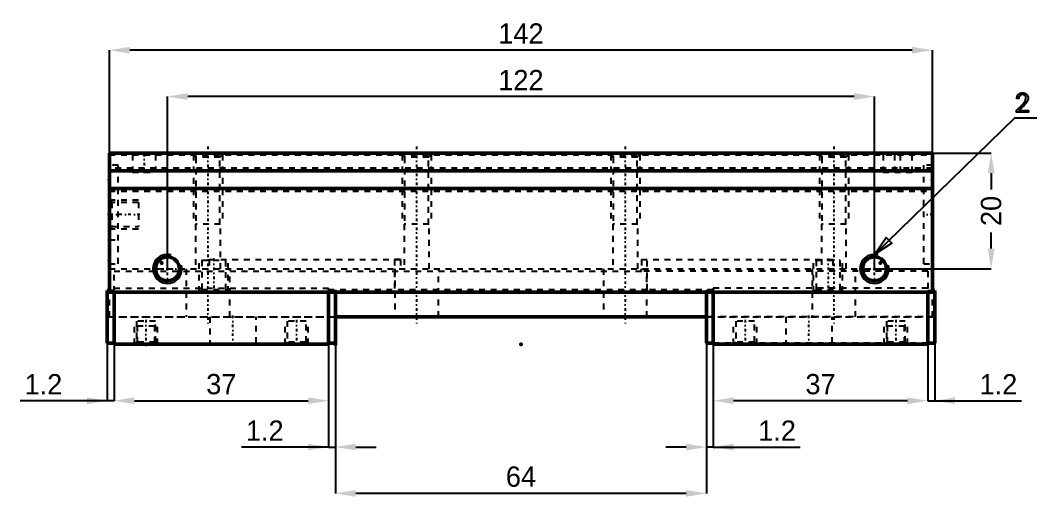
# Model space of a CAD drawing. Header units: millimetres. Extents: x 0 to 771, y 0 to 450.
# Drawn here: x 443 to 617.4, y 179.3 to 261.6 of the extents above; entities that cross this region are included whole.
import ezdxf

# ---------------------------------------------------------------- set-up
doc = ezdxf.new("R2010")
doc.units = ezdxf.units.MM
doc.linetypes.add('Center', pattern=[1.5, 0.45, -0.5, 0.05, -0.5])
doc.linetypes.add('Dashed', pattern=[2, 1, -1])
for name, color, linetype, lineweight in [('2d ConnectionPoints', 7, 'Continuous', 50), ('AM_0', 7, 'Continuous', 50), ('AM_5', 3, 'Continuous', 25), ('AM_7', 7, 'Center', 25), ('AM_9', 6, 'Dashed', 25)]:
    doc.layers.add(name, color=color, linetype=linetype, lineweight=lineweight)
doc.dimstyles.new('ISO-25', dxfattribs={"dimtxt": 2.5, "dimasz": 2.5, "dimexe": 1.25, "dimexo": 0.625, "dimtad": 1, "dimtxsty": 'Standard', "dimcen": 2.5, "dimadec": 0, "dimazin": 0, "dimtfac": 1, "dimtmove": 0, "dimatfit": 3, "dimfxl": 1, "dimarcsym": 0})

# ---------------------------------------------------------------- blocks, each defined once
blk = doc.blocks.new('10_MHF2_16D2_0__FINGER_1_0_in_MHF2_16D2_64_0___1400')
at = {"layer": 'AM_0'}
for p, q in [((561.44, 205.87), (561.44, 214.67)), ((562.64, 214.67), (562.64, 205.67)), ((599.64, 214.67), (599.64, 205.67)), ((600.44, 214.97), (600.84, 214.97)), ((600.84, 205.87), (600.84, 214.97)), ((562.64, 205.87), (561.44, 205.87)), ((599.64, 205.87), (600.84, 205.87)), ((599.64, 205.67), (562.64, 205.67))]:
    blk.add_line(p, q, dxfattribs=at)
at = {"layer": 'AM_5', "linetype": 'Dashed'}
for p, q in [((566.14, 205.67), (566.14, 209.67)), ((570.14, 205.67), (570.14, 209.67)), ((592.14, 205.67), (592.14, 209.67)), ((596.14, 205.67), (596.14, 209.67))]:
    blk.add_line(p, q, dxfattribs=at)
at = {"layer": 'AM_7'}
for p, q in [((568.14, 209.87), (568.14, 205.47)), ((579.14, 205.54), (579.14, 210.71)), ((594.14, 209.87), (594.14, 205.47))]:
    blk.add_line(p, q, dxfattribs=at)
at = {"layer": 'AM_9'}
for p, q in [((508.64, 220.27), (507.64, 220.27)), ((507.64, 220.27), (507.64, 215.07)), ((508.64, 220.27), (508.64, 218.27)), ((599.64, 218.27), (550.24, 218.27)), ((599.64, 218.27), (599.64, 214.67)), ((562.64, 215.07), (551.24, 215.07)), ((561.44, 215.07), (561.44, 214.67)), ((562.64, 214.97), (561.44, 214.97)), ((599.64, 215.37), (562.64, 215.37)), ((562.64, 215.37), (562.64, 214.67)), ((599.64, 214.97), (600.44, 214.97)), ((600.84, 210.37), (561.44, 210.37)), ((566.52, 209.67), (566.52, 206.05)), ((569.76, 209.67), (566.52, 209.67)), ((569.76, 206.05), (569.76, 209.67)), ((575.14, 210.37), (575.14, 205.87)), ((583.14, 205.87), (583.14, 210.37)), ((592.52, 209.67), (592.52, 206.05)), ((595.76, 209.67), (592.52, 209.67)), ((595.76, 206.05), (595.76, 209.67)), ((592.64, 208.87), (592.64, 205.87)), ((592.64, 208.87), (595.64, 208.87)), ((595.64, 205.87), (595.64, 208.87)), ((599.64, 205.87), (562.64, 205.87)), ((566.52, 206.05), (566.14, 205.67)), ((569.76, 206.05), (566.52, 206.05)), ((570.14, 205.67), (569.76, 206.05)), ((592.52, 206.05), (592.14, 205.67)), ((595.76, 206.05), (592.52, 206.05)), ((596.14, 205.67), (595.76, 206.05))]:
    blk.add_line(p, q, dxfattribs=at)
blk = doc.blocks.new('11_MHF2_16D2_0__FINGER_2_0_in_MHF2_16D2_64_0___1400')
at = {"layer": 'AM_0'}
for p, q in [((458.04, 214.97), (458.04, 205.87)), ((458.44, 214.97), (458.04, 214.97)), ((459.24, 205.67), (459.24, 214.67)), ((496.24, 205.67), (496.24, 214.67)), ((497.44, 214.67), (497.44, 205.87)), ((459.24, 205.87), (458.04, 205.87)), ((496.24, 205.87), (497.44, 205.87)), ((459.24, 205.67), (496.24, 205.67))]:
    blk.add_line(p, q, dxfattribs=at)
at = {"layer": 'AM_5', "linetype": 'Dashed'}
for p, q in [((462.74, 205.67), (462.74, 209.67)), ((466.74, 205.67), (466.74, 209.67)), ((488.74, 205.67), (488.74, 209.67)), ((492.74, 205.67), (492.74, 209.67))]:
    blk.add_line(p, q, dxfattribs=at)
at = {"layer": 'AM_7'}
for p, q in [((464.74, 209.87), (464.74, 205.47)), ((479.74, 205.54), (479.74, 210.71)), ((490.74, 209.87), (490.74, 205.47))]:
    blk.add_line(p, q, dxfattribs=at)
at = {"layer": 'AM_9'}
for p, q in [((551.24, 215.07), (551.24, 220.27)), ((459.24, 214.67), (459.24, 218.27)), ((459.24, 218.27), (550.24, 218.27)), ((550.24, 218.27), (550.24, 218.67)), ((459.24, 214.97), (458.44, 214.97)), ((459.24, 215.37), (496.24, 215.37)), ((496.24, 214.67), (496.24, 215.37)), ((551.24, 215.07), (496.24, 215.07)), ((496.24, 214.97), (497.44, 214.97)), ((497.44, 215.07), (497.44, 214.67)), ((458.04, 210.37), (497.44, 210.37)), ((466.36, 209.67), (463.12, 209.67)), ((463.12, 209.67), (463.12, 206.05)), ((466.36, 206.05), (466.36, 209.67)), ((475.74, 210.37), (475.74, 205.87)), ((483.74, 205.87), (483.74, 210.37)), ((492.36, 209.67), (489.12, 209.67)), ((489.12, 209.67), (489.12, 206.05)), ((492.36, 206.05), (492.36, 209.67)), ((463.24, 208.87), (466.24, 208.87)), ((463.24, 208.87), (463.24, 205.87)), ((466.24, 205.87), (466.24, 208.87)), ((459.24, 205.87), (496.24, 205.87)), ((463.12, 206.05), (462.74, 205.67)), ((466.36, 206.05), (463.12, 206.05)), ((466.74, 205.67), (466.36, 206.05)), ((489.12, 206.05), (488.74, 205.67)), ((492.36, 206.05), (489.12, 206.05)), ((492.74, 205.67), (492.36, 206.05))]:
    blk.add_line(p, q, dxfattribs=at)
blk = doc.blocks.new('12_MHF2_16D2_0__BODY_X_0_in_MHF2_16D2_64_0___1400')
at = {"layer": 'AM_0'}
for p, q in [((458.44, 214.67), (458.44, 238.67)), ((458.44, 238.67), (600.44, 238.67)), ((600.44, 214.67), (600.44, 238.67)), ((458.44, 235.57), (600.44, 235.57)), ((458.44, 232.57), (600.44, 232.57)), ((458.44, 214.67), (600.44, 214.67)), ((497.44, 210.37), (561.44, 210.37))]:
    blk.add_line(p, q, dxfattribs=at)
for centre in [(468.44, 218.67), (590.44, 218.67)]:
    blk.add_circle(centre, 2.07, dxfattribs=at)
at = {"layer": 'AM_5', "linetype": 'Dashed'}
for p, q in [((472.94, 238.37), (472.94, 226.37)), ((477.94, 238.37), (477.94, 226.37)), ((508.94, 238.37), (508.94, 226.37)), ((513.94, 238.37), (513.94, 226.37)), ((544.94, 238.37), (544.94, 226.37)), ((549.94, 238.37), (549.94, 226.37)), ((580.94, 238.37), (580.94, 226.37)), ((585.94, 238.37), (585.94, 226.37)), ((458.44, 230.57), (463.44, 230.57)), ((458.44, 225.57), (463.44, 225.57)), ((473.94, 214.67), (473.94, 220.17)), ((478.94, 214.67), (478.94, 220.17)), ((579.94, 214.67), (579.94, 220.17)), ((584.94, 214.67), (584.94, 220.17))]:
    blk.add_line(p, q, dxfattribs=at)
at = {"layer": 'AM_5'}
for centre in [(468.44, 218.67), (590.44, 218.67)]:
    blk.add_arc(centre, 2.5, 75, 15, dxfattribs=at)
at = {"layer": 'AM_7'}
for p, q in [((475.44, 239.77), (475.44, 208.97)), ((511.44, 239.77), (511.44, 208.97)), ((547.44, 239.77), (547.44, 208.97)), ((583.44, 239.77), (583.44, 208.97)), ((464.44, 238.52), (464.44, 235.22)), ((463.69, 228.07), (458.19, 228.07)), ((600.52, 228.07), (598.87, 228.07)), ((468.44, 216.05), (468.44, 221.3)), ((476.44, 220.45), (476.44, 214.4)), ((582.44, 220.45), (582.44, 214.4)), ((590.44, 216.05), (590.44, 221.3)), ((465.82, 218.67), (471.07, 218.67)), ((587.82, 218.67), (593.07, 218.67))]:
    blk.add_line(p, q, dxfattribs=at)
at = {"layer": 'AM_9'}
for p, q in [((458.44, 238.37), (600.44, 238.37)), ((462.44, 238.37), (462.44, 235.37)), ((466.44, 235.37), (466.44, 238.37)), ((472.94, 238.37), (473.37, 237.94)), ((473.37, 237.94), (473.37, 226.37)), ((477.51, 237.94), (473.37, 237.94)), ((477.51, 237.94), (477.94, 238.37)), ((477.51, 226.37), (477.51, 237.94)), ((508.94, 238.37), (509.37, 237.94)), ((509.37, 237.94), (509.37, 226.37)), ((513.51, 237.94), (509.37, 237.94)), ((513.51, 237.94), (513.94, 238.37)), ((513.51, 226.37), (513.51, 237.94)), ((544.94, 238.37), (545.37, 237.94)), ((545.37, 237.94), (545.37, 226.37)), ((549.51, 237.94), (545.37, 237.94)), ((549.51, 237.94), (549.94, 238.37)), ((549.51, 226.37), (549.51, 237.94)), ((580.94, 238.37), (581.37, 237.94)), ((581.37, 237.94), (581.37, 226.37)), ((585.51, 237.94), (581.37, 237.94)), ((585.51, 237.94), (585.94, 238.37)), ((585.51, 226.37), (585.51, 237.94)), ((591.94, 238.37), (591.94, 235.37)), ((593.94, 235.37), (593.94, 238.37)), ((594.94, 235.37), (594.94, 238.37)), ((596.94, 235.37), (596.94, 238.37)), ((459.94, 236.57), (458.44, 236.57)), ((600.44, 236.07), (458.44, 236.07)), ((459.94, 219.57), (459.94, 236.57)), ((598.94, 219.57), (598.94, 236.57)), ((600.44, 236.57), (598.94, 236.57)), ((462.44, 235.37), (466.44, 235.37)), ((591.94, 235.37), (596.94, 235.37)), ((459.94, 232.47), (458.44, 232.47)), ((458.44, 232.07), (600.44, 232.07)), ((458.87, 230.14), (458.44, 230.57)), ((463.44, 230.14), (458.87, 230.14)), ((458.87, 230.14), (458.87, 226)), ((463.44, 230.14), (463.44, 226)), ((458.44, 225.57), (458.87, 226)), ((458.87, 226), (463.44, 226)), ((477.59, 226.37), (473.29, 226.37)), ((473.29, 226.37), (473.29, 218.67)), ((477.59, 218.67), (477.59, 226.37)), ((513.59, 226.37), (509.29, 226.37)), ((509.29, 226.37), (509.29, 218.67)), ((513.59, 218.67), (513.59, 226.37)), ((549.59, 226.37), (545.29, 226.37)), ((545.29, 226.37), (545.29, 218.67)), ((549.59, 218.67), (549.59, 226.37)), ((585.59, 226.37), (581.29, 226.37)), ((581.29, 226.37), (581.29, 218.67)), ((585.59, 218.67), (585.59, 226.37)), ((458.44, 223.67), (459.94, 223.67)), ((474.37, 220.17), (478.51, 220.17)), ((474.37, 220.17), (474.37, 215.1)), ((475.64, 220.27), (475.64, 218.67)), ((475.64, 220.27), (508.64, 220.27)), ((478.51, 215.1), (478.51, 220.17)), ((508.64, 220.27), (508.64, 218.67)), ((550.24, 220.27), (550.24, 218.67)), ((550.24, 220.27), (583.24, 220.27)), ((580.37, 220.17), (584.51, 220.17)), ((580.37, 220.17), (580.37, 215.1)), ((583.24, 220.27), (583.24, 218.67)), ((584.51, 215.1), (584.51, 220.17)), ((458.44, 219.57), (459.94, 219.57)), ((458.44, 218.67), (600.44, 218.67)), ((471.69, 218.67), (471.69, 210.37)), ((479.19, 210.37), (479.19, 218.67)), ((507.69, 218.67), (507.69, 210.37)), ((515.19, 210.37), (515.19, 218.67)), ((543.69, 218.67), (543.69, 210.37)), ((551.19, 210.37), (551.19, 218.67)), ((579.69, 218.67), (579.69, 210.37)), ((587.19, 210.37), (587.19, 218.67)), ((598.94, 219.57), (600.44, 219.57)), ((458.44, 210.37), (458.44, 214.67)), ((474.37, 215.1), (473.94, 214.67)), ((474.37, 215.1), (478.51, 215.1)), ((478.94, 214.67), (478.51, 215.1)), ((580.37, 215.1), (579.94, 214.67)), ((580.37, 215.1), (584.51, 215.1)), ((584.94, 214.67), (584.51, 215.1)), ((600.44, 210.37), (600.44, 214.67)), ((458.44, 210.37), (497.44, 210.37)), ((561.44, 210.37), (600.44, 210.37))]:
    blk.add_line(p, q, dxfattribs=at)
blk = doc.blocks.new('*D39')
at = {"layer": 'AM_5', "color": 0, "lineweight": -2}
for p, q in [((497.44, 205.87), (497.44, 179.92)), ((561.44, 205.87), (561.44, 179.92)), ((557.94, 179.92), (500.94, 179.92))]:
    blk.add_line(p, q, dxfattribs=at)
at = {"layer": 'AM_5', "color": 0}
for points in [[(500.94, 180.5), (500.94, 179.34), (497.44, 179.92)], [(557.94, 179.34), (557.94, 180.5), (561.44, 179.92)]]:
    blk.add_solid(points, dxfattribs=at)
at = {"layer": 'Defpoints', "color": 0}
for p in [(497.44, 205.87), (561.44, 205.87), (497.44, 179.92)]:
    blk.add_point(p, dxfattribs=at)
at = {"layer": 'AM_5', "color": 0, "insert": (529.44, 182.8), "char_height": 3.5, "attachment_point": 5}
blk.add_mtext('64', dxfattribs=at)
blk = doc.blocks.new('*D40')
at = {"layer": 'AM_5', "color": 0, "lineweight": -2}
for p, q in [((600.44, 238.67), (610.59, 238.67)), ((610.59, 235.17), (610.59, 232.38)), ((610.59, 222.17), (610.59, 224.96)), ((590.44, 218.67), (610.59, 218.67))]:
    blk.add_line(p, q, dxfattribs=at)
at = {"layer": 'AM_5', "color": 0}
for points in [[(611.17, 235.17), (610.01, 235.17), (610.59, 238.67)], [(610.01, 222.17), (611.17, 222.17), (610.59, 218.67)]]:
    blk.add_solid(points, dxfattribs=at)
at = {"layer": 'Defpoints', "color": 0}
for p in [(600.44, 238.67), (590.44, 218.67), (610.59, 218.67)]:
    blk.add_point(p, dxfattribs=at)
at = {"layer": 'AM_5', "color": 0, "insert": (610.59, 228.67), "char_height": 3.5, "attachment_point": 5, "rotation": 90}
blk.add_mtext('20', dxfattribs=at)
blk = doc.blocks.new('*D41')
at = {"layer": 'AM_5', "color": 0, "lineweight": -2}
for p, q in [((458.04, 205.87), (458.04, 195.92)), ((459.24, 205.87), (459.24, 195.92)), ((458.04, 195.92), (443.04, 195.92)), ((454.54, 195.92), (451.04, 195.92)), ((459.24, 195.92), (458.04, 195.92)), ((462.74, 195.92), (466.24, 195.92))]:
    blk.add_line(p, q, dxfattribs=at)
at = {"layer": 'AM_5', "color": 0}
for points in [[(454.54, 195.34), (454.54, 196.5), (458.04, 195.92)], [(462.74, 196.5), (462.74, 195.34), (459.24, 195.92)]]:
    blk.add_solid(points, dxfattribs=at)
at = {"layer": 'Defpoints', "color": 0}
for p in [(458.04, 205.87), (459.24, 205.87), (458.04, 195.92)]:
    blk.add_point(p, dxfattribs=at)
at = {"layer": 'AM_5', "color": 0, "insert": (447.04, 198.76), "char_height": 3.5, "attachment_point": 5}
blk.add_mtext('1.2', dxfattribs=at)
blk = doc.blocks.new('*D42')
at = {"layer": 'AM_5', "color": 0, "lineweight": -2}
for p, q in [((599.64, 205.87), (599.64, 195.92)), ((600.84, 205.87), (600.84, 195.92)), ((596.14, 195.92), (592.64, 195.92)), ((599.64, 195.92), (600.84, 195.92)), ((600.84, 195.92), (615.84, 195.92)), ((604.34, 195.92), (607.84, 195.92))]:
    blk.add_line(p, q, dxfattribs=at)
at = {"layer": 'AM_5', "color": 0}
for points in [[(596.14, 195.34), (596.14, 196.5), (599.64, 195.92)], [(604.34, 196.5), (604.34, 195.34), (600.84, 195.92)]]:
    blk.add_solid(points, dxfattribs=at)
at = {"layer": 'Defpoints', "color": 0}
for p in [(599.64, 205.87), (600.84, 205.87), (600.84, 195.92)]:
    blk.add_point(p, dxfattribs=at)
at = {"layer": 'AM_5', "color": 0, "insert": (611.84, 198.76), "char_height": 3.5, "attachment_point": 5}
blk.add_mtext('1.2', dxfattribs=at)
blk = doc.blocks.new('*D43')
at = {"layer": 'AM_5', "color": 0, "lineweight": -2}
for p, q in [((496.24, 205.87), (496.24, 187.92)), ((497.44, 205.87), (497.44, 187.92)), ((496.24, 187.92), (481.24, 187.92)), ((492.74, 187.92), (489.24, 187.92)), ((496.24, 187.92), (497.44, 187.92)), ((500.94, 187.92), (504.44, 187.92))]:
    blk.add_line(p, q, dxfattribs=at)
at = {"layer": 'AM_5', "color": 0}
for points in [[(492.74, 187.34), (492.74, 188.5), (496.24, 187.92)], [(500.94, 188.5), (500.94, 187.34), (497.44, 187.92)]]:
    blk.add_solid(points, dxfattribs=at)
at = {"layer": 'Defpoints', "color": 0}
for p in [(496.24, 205.87), (497.44, 205.87), (497.44, 187.92)]:
    blk.add_point(p, dxfattribs=at)
at = {"layer": 'AM_5', "color": 0, "insert": (485.24, 190.76), "char_height": 3.5, "attachment_point": 5}
blk.add_mtext('1.2', dxfattribs=at)
blk = doc.blocks.new('*D44')
at = {"layer": 'AM_5', "color": 0, "lineweight": -2}
for p, q in [((561.44, 205.87), (561.44, 187.92)), ((562.64, 205.87), (562.64, 187.92)), ((557.94, 187.92), (554.44, 187.92)), ((562.64, 187.92), (561.44, 187.92)), ((562.64, 187.92), (577.64, 187.92)), ((566.14, 187.92), (569.64, 187.92))]:
    blk.add_line(p, q, dxfattribs=at)
at = {"layer": 'AM_5', "color": 0}
for points in [[(557.94, 187.34), (557.94, 188.5), (561.44, 187.92)], [(566.14, 188.5), (566.14, 187.34), (562.64, 187.92)]]:
    blk.add_solid(points, dxfattribs=at)
at = {"layer": 'Defpoints', "color": 0}
for p in [(561.44, 205.87), (562.64, 205.87), (561.44, 187.92)]:
    blk.add_point(p, dxfattribs=at)
at = {"layer": 'AM_5', "color": 0, "insert": (573.64, 190.76), "char_height": 3.5, "attachment_point": 5}
blk.add_mtext('1.2', dxfattribs=at)
blk = doc.blocks.new('*D45')
at = {"layer": 'AM_5', "color": 0, "lineweight": -2}
for p, q in [((459.24, 205.87), (459.24, 195.92)), ((496.24, 205.87), (496.24, 195.92)), ((462.74, 195.92), (492.74, 195.92))]:
    blk.add_line(p, q, dxfattribs=at)
at = {"layer": 'AM_5', "color": 0}
for points in [[(462.74, 196.5), (462.74, 195.34), (459.24, 195.92)], [(492.74, 195.34), (492.74, 196.5), (496.24, 195.92)]]:
    blk.add_solid(points, dxfattribs=at)
at = {"layer": 'Defpoints', "color": 0}
for p in [(459.24, 205.87), (496.24, 205.87), (496.24, 195.92)]:
    blk.add_point(p, dxfattribs=at)
at = {"layer": 'AM_5', "color": 0, "insert": (477.74, 198.76), "char_height": 3.5, "attachment_point": 5}
blk.add_mtext('37', dxfattribs=at)
blk = doc.blocks.new('*D46')
at = {"layer": 'AM_5', "color": 0, "lineweight": -2}
for p, q in [((562.64, 205.87), (562.64, 195.92)), ((599.64, 205.87), (599.64, 195.92)), ((596.14, 195.92), (566.14, 195.92))]:
    blk.add_line(p, q, dxfattribs=at)
at = {"layer": 'AM_5', "color": 0}
for points in [[(566.14, 196.5), (566.14, 195.34), (562.64, 195.92)], [(596.14, 195.34), (596.14, 196.5), (599.64, 195.92)]]:
    blk.add_solid(points, dxfattribs=at)
at = {"layer": 'Defpoints', "color": 0}
for p in [(562.64, 205.87), (599.64, 205.87), (562.64, 195.92)]:
    blk.add_point(p, dxfattribs=at)
at = {"layer": 'AM_5', "color": 0, "insert": (581.14, 198.76), "char_height": 3.5, "attachment_point": 5}
blk.add_mtext('37', dxfattribs=at)
blk = doc.blocks.new('*D47')
at = {"layer": 'AM_5', "color": 0, "lineweight": -2}
for p, q in [((468.44, 218.67), (468.44, 248.42)), ((586.94, 248.42), (471.94, 248.42)), ((590.44, 218.67), (590.44, 248.42))]:
    blk.add_line(p, q, dxfattribs=at)
at = {"layer": 'AM_5', "color": 0}
for points in [[(471.94, 249), (471.94, 247.84), (468.44, 248.42)], [(586.94, 247.84), (586.94, 249), (590.44, 248.42)]]:
    blk.add_solid(points, dxfattribs=at)
at = {"layer": 'Defpoints', "color": 0}
for p in [(468.44, 248.42), (468.44, 218.67), (590.44, 218.67)]:
    blk.add_point(p, dxfattribs=at)
at = {"layer": 'AM_5', "color": 0, "insert": (529.44, 251.26), "char_height": 3.5, "attachment_point": 5}
blk.add_mtext('122', dxfattribs=at)
blk = doc.blocks.new('*D48')
at = {"layer": 'AM_5', "color": 0, "lineweight": -2}
for p, q in [((458.44, 238.67), (458.44, 256.42)), ((596.94, 256.42), (461.94, 256.42)), ((600.44, 238.67), (600.44, 256.42))]:
    blk.add_line(p, q, dxfattribs=at)
at = {"layer": 'AM_5', "color": 0}
for points in [[(461.94, 257), (461.94, 255.84), (458.44, 256.42)], [(596.94, 255.84), (596.94, 257), (600.44, 256.42)]]:
    blk.add_solid(points, dxfattribs=at)
at = {"layer": 'Defpoints', "color": 0}
for p in [(458.44, 256.42), (458.44, 238.67), (600.44, 238.67)]:
    blk.add_point(p, dxfattribs=at)
at = {"layer": 'AM_5', "color": 0, "insert": (529.44, 259.3), "char_height": 3.5, "attachment_point": 5}
blk.add_mtext('142', dxfattribs=at)

msp = doc.modelspace()

# ---------------------------------------------------------------- linework, layer by layer
at = {"layer": '2d ConnectionPoints'}
for p in [(464.44, 238.47), (529.44, 238.67), (458.44, 234.07), (458.44, 234.07), (600.44, 234.07), (600.44, 234.07), (458.44, 228.07), (458.44, 228.07), (458.44, 220.07), (467.44, 219.67), (591.44, 219.67), (464.74, 205.67), (497.44, 205.67), (529.44, 205.67), (529.44, 205.67)]:
    msp.add_point(p, dxfattribs=at)
at = {"layer": 'AM_5'}
for p, q in [((614.64, 244.67), (590.44, 221.17)), ((684.64, 244.67), (614.64, 244.67))]:
    msp.add_line(p, q, dxfattribs=at)
for points in [[(615.093, 246.148), (615.093, 246.148), (615.243, 246.285), (615.456, 246.485), (615.456, 246.485), (615.656, 246.678), (615.782, 246.804), (615.782, 246.804), (615.903, 246.931), (616.076, 247.13), (616.076, 247.13), (616.239, 247.339), (616.342, 247.485), (616.342, 247.485), (616.433, 247.631), (616.531, 247.838), (616.531, 247.838), (616.584, 248.032), (616.594, 248.154), (616.594, 248.154), (616.591, 248.223), (616.575, 248.32), (616.575, 248.32), (616.545, 248.41), (616.517, 248.466), (616.517, 248.466), (616.484, 248.518), (616.425, 248.587), (616.425, 248.587), (616.356, 248.645), (616.304, 248.678), (616.304, 248.678), (616.249, 248.705), (616.161, 248.734), (616.161, 248.734), (616.066, 248.75), (616, 248.753), (616, 248.753), (615.927, 248.749), (615.824, 248.733), (615.824, 248.733), (615.728, 248.703), (615.668, 248.675), (615.668, 248.675), (615.613, 248.642), (615.539, 248.581), (615.539, 248.581), (615.476, 248.507), (615.441, 248.451), (615.441, 248.451), (615.411, 248.39), (615.379, 248.291), (615.379, 248.291), (615.362, 248.182), (615.359, 248.104), (615.018, 248.104), (615.018, 248.104), (615.023, 248.221), (615.051, 248.383), (615.051, 248.383), (615.102, 248.531), (615.15, 248.621), (615.15, 248.621), (615.206, 248.703), (615.305, 248.811), (615.305, 248.811), (615.42, 248.899), (615.506, 248.948), (615.506, 248.948), (615.597, 248.988), (615.741, 249.032), (615.741, 249.032), (615.894, 249.055), (616, 249.06), (616, 249.06), (616.1, 249.056), (616.244, 249.034), (616.244, 249.034), (616.383, 248.993), (616.471, 248.955), (616.471, 248.955), (616.555, 248.909), (616.668, 248.826), (616.668, 248.826), (616.765, 248.725), (616.821, 248.648), (616.821, 248.648), (616.868, 248.564), (616.919, 248.427), (616.919, 248.427), (616.946, 248.277), (616.951, 248.17), (616.951, 248.17), (616.944, 248.049), (616.903, 247.862), (616.903, 247.862), (616.828, 247.671), (616.758, 247.54), (616.758, 247.54), (616.678, 247.41), (616.548, 247.222), (616.548, 247.222), (616.407, 247.042), (616.306, 246.927), (616.306, 246.927), (616.198, 246.81), (616.016, 246.62), (616.016, 246.62), (615.811, 246.413), (615.661, 246.266), (615.42, 246.029), (617.049, 246.027), (617.049, 245.72), (614.972, 245.72), (614.972, 246.039), (615.093, 246.148)], [(590.44, 221.17), (592.463, 224.11), (593.439, 223.106), (590.44, 221.17)]]:
    msp.add_lwpolyline(points, dxfattribs=at)

# ---------------------------------------------------------------- block references
for name in ['12_MHF2_16D2_0__BODY_X_0_in_MHF2_16D2_64_0___1400', '11_MHF2_16D2_0__FINGER_2_0_in_MHF2_16D2_64_0___1400', '10_MHF2_16D2_0__FINGER_1_0_in_MHF2_16D2_64_0___1400']:
    msp.add_blockref(name, (0, 0))

# ---------------------------------------------------------------- dimensions: what is measured, and where the dimension line sits
for base, p1, p2, text, picture, middle in [((458.44, 256.42), (600.44, 238.67), (458.44, 238.67), '142', '*D48', (529.44, 256.42)), ((468.44, 248.42), (590.44, 218.67), (468.44, 218.67), '122', '*D47', (529.44, 248.42)), ((458.04, 195.92), (459.24, 205.87), (458.04, 205.87), '1.2', '*D41', (447.038, 195.92)), ((496.24, 195.92), (459.24, 205.87), (496.24, 205.87), '37', '*D45', (477.74, 195.92)), ((497.44, 187.92), (496.24, 205.87), (497.44, 205.87), '1.2', '*D43', (485.238, 187.92)), ((497.44, 179.92), (561.44, 205.87), (497.44, 205.87), '64', '*D39', (529.44, 179.92)), ((561.44, 187.92), (562.64, 205.87), (561.44, 205.87), '1.2', '*D44', (573.642, 187.92)), ((562.64, 195.92), (599.64, 205.87), (562.64, 205.87), '37', '*D46', (581.14, 195.92)), ((600.84, 195.92), (599.64, 205.87), (600.84, 205.87), '1.2', '*D42', (611.842, 195.92))]:
    dim = msp.add_linear_dim(base=base, p1=p1, p2=p2, text=text, dimstyle='ISO-25', override={"dimtxt": 3.5, "dimasz": 3.5, "dimexe": 0, "dimexo": 0, "dimgap": 1.05}, dxfattribs=at)
    dim.commit()
    dim.dimension.update_dxf_attribs({"geometry": picture, "text_midpoint": middle, "dimtype": 160})
dim = msp.add_linear_dim(base=(610.59, 218.67), p1=(600.44, 238.67), p2=(590.44, 218.67), angle=90, text='20', dimstyle='ISO-25', override={"dimtxt": 3.5, "dimasz": 3.5, "dimexe": 0, "dimexo": 0, "dimgap": 1.05}, dxfattribs=at)
dim.commit()
dim.dimension.update_dxf_attribs({"geometry": '*D40', "text_midpoint": (610.59, 228.67), "dimtype": 160, "text_rotation": 90})

doc.saveas('drawing.dxf')
